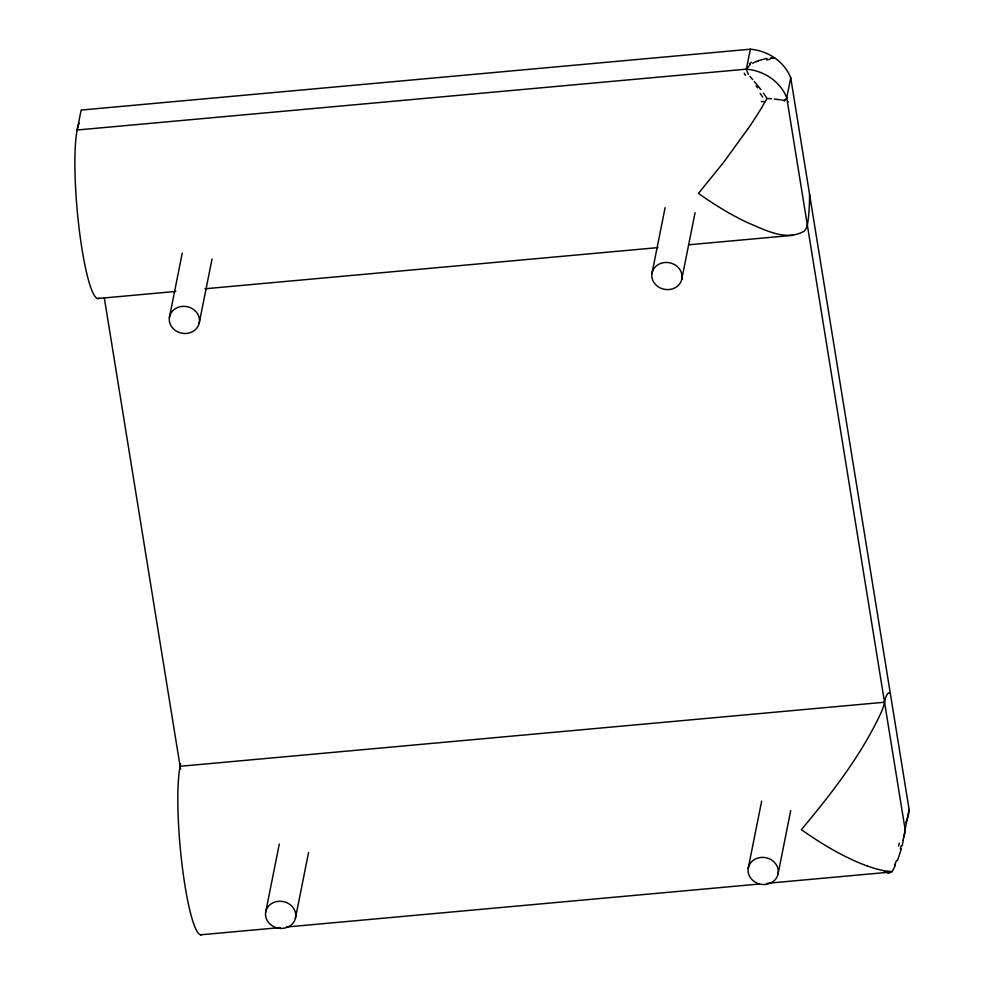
<?xml version="1.0" encoding="UTF-8"?>
<svg xmlns="http://www.w3.org/2000/svg" width="984" height="984" viewBox="0 0 984 984"><rect width="100%" height="100%" fill="white"/><g stroke="black" fill="none" stroke-linecap="round" stroke-linejoin="round"><path stroke-width="1.48" d="M903.89 837.027L905.12 829.487L786.745 97.773A45.559 40.553 11.3 0 0 746.376 69.151L77.158 130.011L81.143 110.06L750.361 49.2L746.327 69.483L748.344 74.415M903.275 840.447L902.144 845.785M169.408 317.414L182.261 253.048M199.174 323.367A15.191 13.518 11.3 0 0 179.74 306.811A15.191 13.518 11.3 0 0 174.23 329.578A15.191 13.518 11.3 0 0 199.174 323.367L212.027 259.001M265.643 912.328L279.296 844.026M295.421 918.281A15.191 13.518 11.3 0 0 275.987 901.725A15.191 13.518 11.3 0 0 270.477 924.493A15.191 13.518 11.3 0 0 295.421 918.281L308.582 852.427M651.937 273.527L665.098 207.673M681.715 279.481A15.191 13.518 11.3 0 0 662.281 262.925A15.191 13.518 11.3 0 0 656.771 285.692A15.191 13.518 11.3 0 0 681.715 279.481L695.061 212.679M750.361 49.2A45.559 40.553 11.3 0 1 790.73 77.81L786.671 98.08L784.679 100.159M748.184 868.454L761.653 801.099M777.963 874.407A15.191 13.518 11.3 0 0 758.529 857.851A15.191 13.518 11.3 0 0 753.018 880.606A15.191 13.518 11.3 0 0 777.963 874.407L790.706 810.595M790.73 77.81L909.105 809.524L905.12 829.487A45.559 40.553 11.3 0 1 902.771 840.373M746.376 69.151L750.312 64.587M901.405 848.737L897.469 860.594M895.452 865.231L892.131 871.652L889.991 872.131L767.028 883.324M771.456 98.744L767.053 98.486L761.542 107.773M748.061 128.633L723.572 162.434L698.431 193.405C713.695 204.192 729.648 214.069 746.499 222.2C764.101 229.432 785.909 241.83 804.149 231.191A64.514 26.273 40.7 0 0 807.335 225.016A89.347 12.853 84.8 0 0 809.598 194.414M752.576 63.222L756.302 61.463M758.406 60.639L767.016 58.388M771.567 58.093L774.543 57.822L770.435 57.958M97.797 298.521L175.853 291.424M204.93 288.779L657.989 247.599M688.591 244.807L792.673 235.348M180.097 766.29L884.53 702.232A89.347 12.853 84.8 0 1 890.249 692.933M200.724 934.8L280.317 927.568M286.442 927.014L759.377 884.026M783.522 100.22L781.493 100.024M887.445 872.267L884.222 871.873M892.131 871.652L884.997 870.877A114.119 46.494 40.7 0 1 867.322 865.957M774.26 99.027L780.238 99.839M867.371 866.055C843.706 857.31 821.96 844.112 801.37 829.684C831.947 793.006 861.824 754.74 881.787 711.088A64.514 13.161 -54.7 0 0 884.53 702.232M752.674 79.593L749.943 76.42M754.248 81.414L760.804 89.483M763.424 93.062L767.053 98.486M104.365 298.164L180.589 769.316M201.991 934.456A89.347 12.853 84.8 0 1 182.384 867.494A89.347 12.853 84.8 0 1 180.601 764.002M889.794 872.906A111.118 37.269 65.4 0 1 887.937 873.411M899.278 843.067A65.621 13.161 -71.5 0 1 898.638 846.043M901.147 845.908A115.362 79.495 -42.4 0 1 900.385 848.835M896.645 860.36A111.118 95.645 -10.1 0 1 894.567 864.948M909.105 809.524A45.559 40.553 11.3 0 1 905.772 822.735M745.368 75.264A65.621 21.882 23.6 0 1 744.199 73.234M756.032 85.952A115.362 12.238 55.7 0 1 757.557 87.785M760.189 93.492A111.118 45.043 74.2 0 1 762.649 97.059M761.665 107.723A114.119 23.259 -54.7 0 1 748.123 128.646M784.789 100.306A65.621 15.031 53.8 0 1 784.211 101.143M788.27 101.746A115.362 4.711 14.2 0 1 788.172 101.869M761.321 101.561A111.118 15.818 -8.7 0 1 764.47 101.635M99.052 298.189A89.347 12.853 84.8 0 1 78.622 224.315A89.347 12.853 84.8 0 1 79.212 123.221M766.77 59.926A111.118 62.275 -68.6 0 1 770.189 59.274M756.364 61.66A115.362 73.443 77.9 0 1 758.443 60.799M749.39 63.862A65.621 38.044 32.2 0 1 751.481 62.287"/></g></svg>
